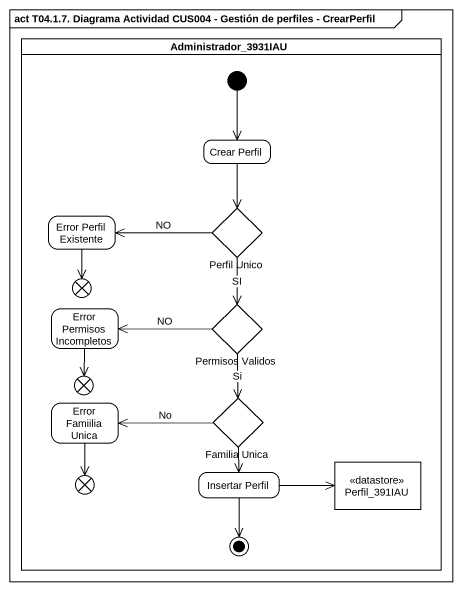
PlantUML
@startuml
mainframe act T04.1.7. Diagrama Actividad CUS004 - Gestión de perfiles - CrearPerfil
hide empty description
state Administrador_3931IAU <<partition>> {
  state "Crear Perfil" as Crear_Perfil
  state "Error Perfil Existente" as Error_Perfil_Existente
  state "Perfil Unico" as Perfil_Unico <<choice>>
  state flowfinal1 <<end>>
  state "Error Permisos Incompletos" as Error_Permisos_Incompletos
  state "Permisos Validos" as Permisos_Validos <<choice>>
  state "Error Famiilia Unica" as Error_Famiilia_Unica
  state flowfinal2 <<end>>
  state "Familia Unica" as Familia_Unica <<choice>>
  state flowfinal3 <<end>>
  state "Insertar Perfil" as Insertar_Perfil
  state Perfil_391IAU <<datastore>>
  [*] --> Crear_Perfil
  Insertar_Perfil --> [*]
}
Crear_Perfil --> Perfil_Unico
Error_Perfil_Existente --> flowfinal1
Perfil_Unico -left-> Error_Perfil_Existente : NO
Perfil_Unico --> Permisos_Validos : SI
Error_Permisos_Incompletos --> flowfinal2
Permisos_Validos -left-> Error_Permisos_Incompletos : NO
Permisos_Validos --> Familia_Unica : Si
Error_Famiilia_Unica --> flowfinal3
Familia_Unica -left-> Error_Famiilia_Unica : No
Familia_Unica --> Insertar_Perfil
Insertar_Perfil -right-> Perfil_391IAU
@enduml
